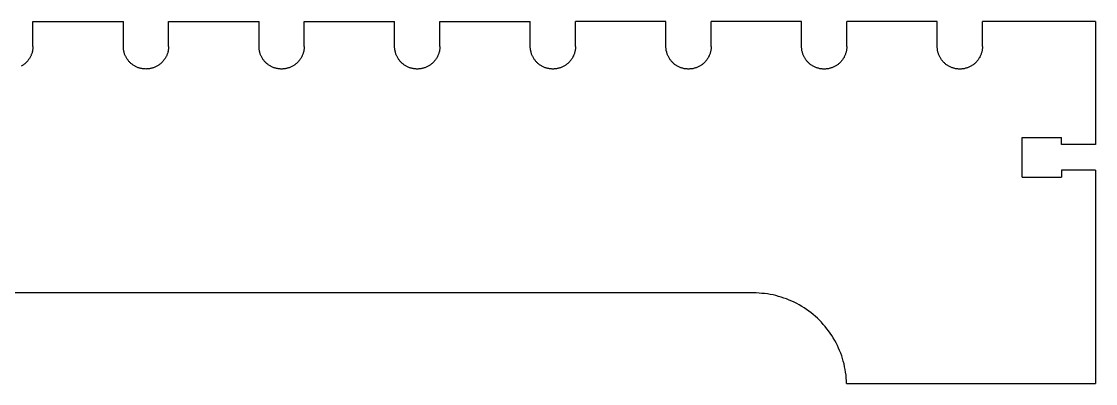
# Model space of a CAD drawing. Extents: x -73 to 73, y -45 to 45.
# Drawn here: x -10.16 to 1.71, y 0.81 to 4.81 of the extents above; entities that cross this region are included whole.
import ezdxf

# ---------------------------------------------------------------- set-up
doc = ezdxf.new("R2010")
doc.units = 0
doc.header["$MEASUREMENT"] = 0
doc.layers.get('0').update_dxf_attribs({"linetype": 'CONTINUOUS'})

msp = doc.modelspace()

# ---------------------------------------------------------------- linework, layer by layer
for p, q in [((-10.035, 4.812), (-9.035, 4.812)), ((-10.035, 4.537), (-10.035, 4.812)), ((-9.035, 4.537), (-9.035, 4.812)), ((-8.535, 4.811), (-7.535, 4.811)), ((-8.535, 4.536), (-8.535, 4.811)), ((-7.535, 4.536), (-7.535, 4.811)), ((-7.035, 4.811), (-6.035, 4.811)), ((-7.035, 4.536), (-7.035, 4.811)), ((-6.035, 4.536), (-6.035, 4.811)), ((-5.535, 4.811), (-4.535, 4.811)), ((-5.535, 4.536), (-5.535, 4.811)), ((-4.535, 4.536), (-4.535, 4.811)), ((-3.035, 4.811), (-4.035, 4.811)), ((-4.035, 4.536), (-4.035, 4.811)), ((-3.035, 4.536), (-3.035, 4.811)), ((-1.535, 4.811), (-2.535, 4.811)), ((-2.535, 4.536), (-2.535, 4.811)), ((-1.535, 4.536), (-1.535, 4.811)), ((-0.035, 4.811), (-1.035, 4.811)), ((-1.035, 4.536), (-1.035, 4.811)), ((-0.035, 4.536), (-0.035, 4.811)), ((0.465, 4.536), (0.465, 4.811)), ((1.715, 4.811), (0.465, 4.811)), ((1.715, 4.811), (1.715, 3.451)), ((-10.036, 4.513), (-10.037, 4.505)), ((-10.035, 4.529), (-10.036, 4.521)), ((-10.036, 4.521), (-10.036, 4.513)), ((-10.035, 4.537), (-10.035, 4.529)), ((-9.035, 4.529), (-9.035, 4.537)), ((-9.035, 4.521), (-9.035, 4.529)), ((-9.034, 4.513), (-9.035, 4.521)), ((-8.535, 4.529), (-8.536, 4.521)), ((-8.536, 4.521), (-8.536, 4.513)), ((-8.535, 4.536), (-8.535, 4.529)), ((-7.535, 4.529), (-7.535, 4.536)), ((-7.535, 4.521), (-7.535, 4.529)), ((-7.534, 4.513), (-7.535, 4.521)), ((-7.035, 4.529), (-7.036, 4.521)), ((-7.036, 4.521), (-7.036, 4.513)), ((-7.035, 4.536), (-7.035, 4.529)), ((-6.035, 4.528), (-6.035, 4.536)), ((-6.035, 4.521), (-6.035, 4.528)), ((-6.034, 4.513), (-6.035, 4.521)), ((-5.535, 4.528), (-5.536, 4.521)), ((-5.536, 4.521), (-5.536, 4.513)), ((-5.535, 4.536), (-5.535, 4.528)), ((-4.535, 4.528), (-4.535, 4.536)), ((-4.535, 4.52), (-4.535, 4.528)), ((-4.534, 4.513), (-4.535, 4.52)), ((-4.035, 4.528), (-4.036, 4.52)), ((-4.036, 4.52), (-4.036, 4.513)), ((-4.035, 4.536), (-4.035, 4.528)), ((-3.035, 4.528), (-3.035, 4.536)), ((-3.035, 4.52), (-3.035, 4.528)), ((-3.034, 4.513), (-3.035, 4.52)), ((-2.535, 4.528), (-2.536, 4.52)), ((-2.536, 4.52), (-2.536, 4.512)), ((-2.535, 4.536), (-2.535, 4.528)), ((-1.535, 4.528), (-1.535, 4.536)), ((-1.535, 4.52), (-1.535, 4.528)), ((-1.534, 4.512), (-1.535, 4.52)), ((-1.035, 4.528), (-1.036, 4.52)), ((-1.036, 4.52), (-1.036, 4.512)), ((-1.035, 4.536), (-1.035, 4.528)), ((-0.035, 4.528), (-0.035, 4.536)), ((-0.035, 4.52), (-0.035, 4.528)), ((-0.034, 4.512), (-0.035, 4.52)), ((0.465, 4.528), (0.464, 4.52)), ((0.464, 4.52), (0.464, 4.512)), ((0.465, 4.536), (0.465, 4.528)), ((-10.079, 4.396), (-10.083, 4.39)), ((-10.074, 4.403), (-10.079, 4.396)), ((-10.07, 4.409), (-10.074, 4.403)), ((-10.066, 4.416), (-10.07, 4.409)), ((-10.063, 4.423), (-10.066, 4.416)), ((-10.059, 4.43), (-10.063, 4.423)), ((-10.056, 4.437), (-10.059, 4.43)), ((-10.053, 4.445), (-10.056, 4.437)), ((-10.05, 4.452), (-10.053, 4.445)), ((-10.048, 4.459), (-10.05, 4.452)), ((-10.045, 4.467), (-10.048, 4.459)), ((-10.043, 4.474), (-10.045, 4.467)), ((-10.041, 4.482), (-10.043, 4.474)), ((-10.04, 4.49), (-10.041, 4.482)), ((-10.038, 4.497), (-10.04, 4.49)), ((-10.037, 4.505), (-10.038, 4.497)), ((-9.033, 4.505), (-9.034, 4.513)), ((-9.032, 4.497), (-9.033, 4.505)), ((-9.031, 4.49), (-9.032, 4.497)), ((-9.029, 4.482), (-9.031, 4.49)), ((-9.027, 4.474), (-9.029, 4.482)), ((-9.025, 4.467), (-9.027, 4.474)), ((-9.023, 4.459), (-9.025, 4.467)), ((-9.021, 4.452), (-9.023, 4.459)), ((-9.018, 4.444), (-9.021, 4.452)), ((-9.015, 4.437), (-9.018, 4.444)), ((-9.012, 4.43), (-9.015, 4.437)), ((-9.008, 4.423), (-9.012, 4.43)), ((-9.004, 4.416), (-9.008, 4.423)), ((-9.001, 4.409), (-9.004, 4.416)), ((-8.996, 4.403), (-9.001, 4.409)), ((-8.992, 4.396), (-8.996, 4.403)), ((-8.988, 4.39), (-8.992, 4.396)), ((-8.579, 4.396), (-8.583, 4.39)), ((-8.574, 4.403), (-8.579, 4.396)), ((-8.57, 4.409), (-8.574, 4.403)), ((-8.566, 4.416), (-8.57, 4.409)), ((-8.563, 4.423), (-8.566, 4.416)), ((-8.559, 4.43), (-8.563, 4.423)), ((-8.556, 4.437), (-8.559, 4.43)), ((-8.553, 4.444), (-8.556, 4.437)), ((-8.55, 4.452), (-8.553, 4.444)), ((-8.548, 4.459), (-8.55, 4.452)), ((-8.545, 4.467), (-8.548, 4.459)), ((-8.543, 4.474), (-8.545, 4.467)), ((-8.541, 4.482), (-8.543, 4.474)), ((-8.54, 4.49), (-8.541, 4.482)), ((-8.538, 4.497), (-8.54, 4.49)), ((-8.537, 4.505), (-8.538, 4.497)), ((-8.536, 4.513), (-8.537, 4.505)), ((-7.533, 4.505), (-7.534, 4.513)), ((-7.532, 4.497), (-7.533, 4.505)), ((-7.531, 4.49), (-7.532, 4.497)), ((-7.529, 4.482), (-7.531, 4.49)), ((-7.527, 4.474), (-7.529, 4.482)), ((-7.525, 4.467), (-7.527, 4.474)), ((-7.523, 4.459), (-7.525, 4.467)), ((-7.521, 4.452), (-7.523, 4.459)), ((-7.518, 4.444), (-7.521, 4.452)), ((-7.515, 4.437), (-7.518, 4.444)), ((-7.512, 4.43), (-7.515, 4.437)), ((-7.508, 4.423), (-7.512, 4.43)), ((-7.504, 4.416), (-7.508, 4.423)), ((-7.501, 4.409), (-7.504, 4.416)), ((-7.496, 4.402), (-7.501, 4.409)), ((-7.492, 4.396), (-7.496, 4.402)), ((-7.488, 4.389), (-7.492, 4.396)), ((-7.079, 4.396), (-7.083, 4.389)), ((-7.074, 4.402), (-7.079, 4.396)), ((-7.07, 4.409), (-7.074, 4.402)), ((-7.066, 4.416), (-7.07, 4.409)), ((-7.063, 4.423), (-7.066, 4.416)), ((-7.059, 4.43), (-7.063, 4.423)), ((-7.056, 4.437), (-7.059, 4.43)), ((-7.053, 4.444), (-7.056, 4.437)), ((-7.05, 4.452), (-7.053, 4.444)), ((-7.048, 4.459), (-7.05, 4.452)), ((-7.045, 4.467), (-7.048, 4.459)), ((-7.043, 4.474), (-7.045, 4.467)), ((-7.041, 4.482), (-7.043, 4.474)), ((-7.04, 4.49), (-7.041, 4.482)), ((-7.038, 4.497), (-7.04, 4.49)), ((-7.037, 4.505), (-7.038, 4.497)), ((-7.036, 4.513), (-7.037, 4.505)), ((-6.033, 4.505), (-6.034, 4.513)), ((-6.032, 4.497), (-6.033, 4.505)), ((-6.031, 4.489), (-6.032, 4.497)), ((-6.029, 4.482), (-6.031, 4.489)), ((-6.027, 4.474), (-6.029, 4.482)), ((-6.025, 4.467), (-6.027, 4.474)), ((-6.023, 4.459), (-6.025, 4.467)), ((-6.021, 4.452), (-6.023, 4.459)), ((-6.018, 4.444), (-6.021, 4.452)), ((-6.015, 4.437), (-6.018, 4.444)), ((-6.012, 4.43), (-6.015, 4.437)), ((-6.008, 4.423), (-6.012, 4.43)), ((-6.004, 4.416), (-6.008, 4.423)), ((-6.001, 4.409), (-6.004, 4.416)), ((-5.996, 4.402), (-6.001, 4.409)), ((-5.992, 4.396), (-5.996, 4.402)), ((-5.988, 4.389), (-5.992, 4.396)), ((-5.579, 4.396), (-5.583, 4.389)), ((-5.574, 4.402), (-5.579, 4.396)), ((-5.57, 4.409), (-5.574, 4.402)), ((-5.566, 4.416), (-5.57, 4.409)), ((-5.563, 4.423), (-5.566, 4.416)), ((-5.559, 4.43), (-5.563, 4.423)), ((-5.556, 4.437), (-5.559, 4.43)), ((-5.553, 4.444), (-5.556, 4.437)), ((-5.55, 4.452), (-5.553, 4.444)), ((-5.548, 4.459), (-5.55, 4.452)), ((-5.545, 4.466), (-5.548, 4.459)), ((-5.543, 4.474), (-5.545, 4.466)), ((-5.541, 4.482), (-5.543, 4.474)), ((-5.54, 4.489), (-5.541, 4.482)), ((-5.538, 4.497), (-5.54, 4.489)), ((-5.537, 4.505), (-5.538, 4.497)), ((-5.536, 4.513), (-5.537, 4.505)), ((-4.533, 4.505), (-4.534, 4.513)), ((-4.532, 4.497), (-4.533, 4.505)), ((-4.531, 4.489), (-4.532, 4.497)), ((-4.529, 4.482), (-4.531, 4.489)), ((-4.527, 4.474), (-4.529, 4.482)), ((-4.525, 4.466), (-4.527, 4.474)), ((-4.523, 4.459), (-4.525, 4.466)), ((-4.521, 4.451), (-4.523, 4.459)), ((-4.518, 4.444), (-4.521, 4.451)), ((-4.515, 4.437), (-4.518, 4.444)), ((-4.512, 4.43), (-4.515, 4.437)), ((-4.508, 4.423), (-4.512, 4.43)), ((-4.504, 4.416), (-4.508, 4.423)), ((-4.501, 4.409), (-4.504, 4.416)), ((-4.496, 4.402), (-4.501, 4.409)), ((-4.492, 4.396), (-4.496, 4.402)), ((-4.488, 4.389), (-4.492, 4.396)), ((-4.079, 4.396), (-4.083, 4.389)), ((-4.074, 4.402), (-4.079, 4.396)), ((-4.07, 4.409), (-4.074, 4.402)), ((-4.066, 4.416), (-4.07, 4.409)), ((-4.063, 4.423), (-4.066, 4.416)), ((-4.059, 4.43), (-4.063, 4.423)), ((-4.056, 4.437), (-4.059, 4.43)), ((-4.053, 4.444), (-4.056, 4.437)), ((-4.05, 4.451), (-4.053, 4.444)), ((-4.048, 4.459), (-4.05, 4.451)), ((-4.045, 4.466), (-4.048, 4.459)), ((-4.043, 4.474), (-4.045, 4.466)), ((-4.041, 4.482), (-4.043, 4.474)), ((-4.04, 4.489), (-4.041, 4.482)), ((-4.038, 4.497), (-4.04, 4.489)), ((-4.037, 4.505), (-4.038, 4.497)), ((-4.036, 4.513), (-4.037, 4.505)), ((-3.033, 4.505), (-3.034, 4.513)), ((-3.032, 4.497), (-3.033, 4.505)), ((-3.031, 4.489), (-3.032, 4.497)), ((-3.029, 4.482), (-3.031, 4.489)), ((-3.027, 4.474), (-3.029, 4.482)), ((-3.025, 4.466), (-3.027, 4.474)), ((-3.023, 4.459), (-3.025, 4.466)), ((-3.021, 4.451), (-3.023, 4.459)), ((-3.018, 4.444), (-3.021, 4.451)), ((-3.015, 4.437), (-3.018, 4.444)), ((-3.012, 4.43), (-3.015, 4.437)), ((-3.008, 4.423), (-3.012, 4.43)), ((-3.004, 4.416), (-3.008, 4.423)), ((-3.001, 4.409), (-3.004, 4.416)), ((-2.996, 4.402), (-3.001, 4.409)), ((-2.992, 4.396), (-2.996, 4.402)), ((-2.988, 4.389), (-2.992, 4.396)), ((-2.579, 4.395), (-2.583, 4.389)), ((-2.574, 4.402), (-2.579, 4.395)), ((-2.57, 4.409), (-2.574, 4.402)), ((-2.566, 4.416), (-2.57, 4.409)), ((-2.563, 4.423), (-2.566, 4.416)), ((-2.559, 4.43), (-2.563, 4.423)), ((-2.556, 4.437), (-2.559, 4.43)), ((-2.553, 4.444), (-2.556, 4.437)), ((-2.55, 4.451), (-2.553, 4.444)), ((-2.548, 4.459), (-2.55, 4.451)), ((-2.545, 4.466), (-2.548, 4.459)), ((-2.543, 4.474), (-2.545, 4.466)), ((-2.541, 4.481), (-2.543, 4.474)), ((-2.54, 4.489), (-2.541, 4.481)), ((-2.538, 4.497), (-2.54, 4.489)), ((-2.537, 4.505), (-2.538, 4.497)), ((-2.536, 4.512), (-2.537, 4.505)), ((-1.533, 4.505), (-1.534, 4.512)), ((-1.532, 4.497), (-1.533, 4.505)), ((-1.531, 4.489), (-1.532, 4.497)), ((-1.529, 4.481), (-1.531, 4.489)), ((-1.527, 4.474), (-1.529, 4.481)), ((-1.525, 4.466), (-1.527, 4.474)), ((-1.523, 4.459), (-1.525, 4.466)), ((-1.521, 4.451), (-1.523, 4.459)), ((-1.518, 4.444), (-1.521, 4.451)), ((-1.515, 4.437), (-1.518, 4.444)), ((-1.512, 4.429), (-1.515, 4.437)), ((-1.508, 4.422), (-1.512, 4.429)), ((-1.504, 4.415), (-1.508, 4.422)), ((-1.501, 4.409), (-1.504, 4.415)), ((-1.496, 4.402), (-1.501, 4.409)), ((-1.492, 4.395), (-1.496, 4.402)), ((-1.488, 4.389), (-1.492, 4.395)), ((-1.079, 4.395), (-1.083, 4.389)), ((-1.074, 4.402), (-1.079, 4.395)), ((-1.07, 4.409), (-1.074, 4.402)), ((-1.066, 4.415), (-1.07, 4.409)), ((-1.063, 4.422), (-1.066, 4.415)), ((-1.059, 4.429), (-1.063, 4.422)), ((-1.056, 4.437), (-1.059, 4.429)), ((-1.053, 4.444), (-1.056, 4.437)), ((-1.05, 4.451), (-1.053, 4.444)), ((-1.048, 4.459), (-1.05, 4.451)), ((-1.045, 4.466), (-1.048, 4.459)), ((-1.043, 4.474), (-1.045, 4.466)), ((-1.041, 4.481), (-1.043, 4.474)), ((-1.04, 4.489), (-1.041, 4.481)), ((-1.038, 4.497), (-1.04, 4.489)), ((-1.037, 4.505), (-1.038, 4.497)), ((-1.036, 4.512), (-1.037, 4.505)), ((-0.033, 4.504), (-0.034, 4.512)), ((-0.032, 4.497), (-0.033, 4.504)), ((-0.031, 4.489), (-0.032, 4.497)), ((-0.029, 4.481), (-0.031, 4.489)), ((-0.027, 4.474), (-0.029, 4.481)), ((-0.025, 4.466), (-0.027, 4.474)), ((-0.023, 4.459), (-0.025, 4.466)), ((-0.021, 4.451), (-0.023, 4.459)), ((-0.018, 4.444), (-0.021, 4.451)), ((-0.015, 4.437), (-0.018, 4.444)), ((-0.012, 4.429), (-0.015, 4.437)), ((-0.008, 4.422), (-0.012, 4.429)), ((-0.004, 4.415), (-0.008, 4.422)), ((-0.001, 4.409), (-0.004, 4.415)), ((0.004, 4.402), (-0.001, 4.409)), ((0.008, 4.395), (0.004, 4.402)), ((0.012, 4.389), (0.008, 4.395)), ((0.421, 4.395), (0.417, 4.389)), ((0.426, 4.402), (0.421, 4.395)), ((0.43, 4.409), (0.426, 4.402)), ((0.434, 4.415), (0.43, 4.409)), ((0.437, 4.422), (0.434, 4.415)), ((0.441, 4.429), (0.437, 4.422)), ((0.444, 4.436), (0.441, 4.429)), ((0.447, 4.444), (0.444, 4.436)), ((0.45, 4.451), (0.447, 4.444)), ((0.452, 4.459), (0.45, 4.451)), ((0.455, 4.466), (0.452, 4.459)), ((0.457, 4.474), (0.455, 4.466)), ((0.459, 4.481), (0.457, 4.474)), ((0.46, 4.489), (0.459, 4.481)), ((0.462, 4.497), (0.46, 4.489)), ((0.463, 4.504), (0.462, 4.497)), ((0.464, 4.512), (0.463, 4.504)), ((-10.158, 4.321), (-10.165, 4.318)), ((-10.151, 4.326), (-10.158, 4.321)), ((-10.145, 4.33), (-10.151, 4.326)), ((-10.138, 4.334), (-10.145, 4.33)), ((-10.132, 4.339), (-10.138, 4.334)), ((-10.126, 4.344), (-10.132, 4.339)), ((-10.12, 4.349), (-10.126, 4.344)), ((-10.114, 4.354), (-10.12, 4.349)), ((-10.109, 4.36), (-10.114, 4.354)), ((-10.103, 4.365), (-10.109, 4.36)), ((-10.098, 4.371), (-10.103, 4.365)), ((-10.093, 4.377), (-10.098, 4.371)), ((-10.088, 4.383), (-10.093, 4.377)), ((-10.083, 4.39), (-10.088, 4.383)), ((-8.983, 4.383), (-8.988, 4.39)), ((-8.978, 4.377), (-8.983, 4.383)), ((-8.973, 4.371), (-8.978, 4.377)), ((-8.968, 4.365), (-8.973, 4.371)), ((-8.962, 4.36), (-8.968, 4.365)), ((-8.956, 4.354), (-8.962, 4.36)), ((-8.951, 4.349), (-8.956, 4.354)), ((-8.945, 4.344), (-8.951, 4.349)), ((-8.939, 4.339), (-8.945, 4.344)), ((-8.932, 4.334), (-8.939, 4.339)), ((-8.926, 4.33), (-8.932, 4.334)), ((-8.919, 4.325), (-8.926, 4.33)), ((-8.913, 4.321), (-8.919, 4.325)), ((-8.906, 4.317), (-8.913, 4.321)), ((-8.899, 4.314), (-8.906, 4.317)), ((-8.892, 4.31), (-8.899, 4.314)), ((-8.885, 4.307), (-8.892, 4.31)), ((-8.877, 4.304), (-8.885, 4.307)), ((-8.87, 4.301), (-8.877, 4.304)), ((-8.863, 4.299), (-8.87, 4.301)), ((-8.855, 4.296), (-8.863, 4.299)), ((-8.848, 4.294), (-8.855, 4.296)), ((-8.84, 4.293), (-8.848, 4.294)), ((-8.832, 4.291), (-8.84, 4.293)), ((-8.824, 4.29), (-8.832, 4.291)), ((-8.817, 4.288), (-8.824, 4.29)), ((-8.809, 4.288), (-8.817, 4.288)), ((-8.801, 4.287), (-8.809, 4.288)), ((-8.793, 4.287), (-8.801, 4.287)), ((-8.785, 4.286), (-8.793, 4.287)), ((-8.778, 4.287), (-8.785, 4.286)), ((-8.77, 4.287), (-8.778, 4.287)), ((-8.762, 4.288), (-8.77, 4.287)), ((-8.754, 4.288), (-8.762, 4.288)), ((-8.746, 4.29), (-8.754, 4.288)), ((-8.739, 4.291), (-8.746, 4.29)), ((-8.731, 4.293), (-8.739, 4.291)), ((-8.723, 4.294), (-8.731, 4.293)), ((-8.716, 4.296), (-8.723, 4.294)), ((-8.708, 4.299), (-8.716, 4.296)), ((-8.701, 4.301), (-8.708, 4.299)), ((-8.693, 4.304), (-8.701, 4.301)), ((-8.686, 4.307), (-8.693, 4.304)), ((-8.679, 4.31), (-8.686, 4.307)), ((-8.672, 4.314), (-8.679, 4.31)), ((-8.665, 4.317), (-8.672, 4.314)), ((-8.658, 4.321), (-8.665, 4.317)), ((-8.651, 4.325), (-8.658, 4.321)), ((-8.645, 4.33), (-8.651, 4.325)), ((-8.638, 4.334), (-8.645, 4.33)), ((-8.632, 4.339), (-8.638, 4.334)), ((-8.626, 4.344), (-8.632, 4.339)), ((-8.62, 4.349), (-8.626, 4.344)), ((-8.614, 4.354), (-8.62, 4.349)), ((-8.609, 4.36), (-8.614, 4.354)), ((-8.603, 4.365), (-8.609, 4.36)), ((-8.598, 4.371), (-8.603, 4.365)), ((-8.593, 4.377), (-8.598, 4.371)), ((-8.588, 4.383), (-8.593, 4.377)), ((-8.583, 4.39), (-8.588, 4.383)), ((-7.483, 4.383), (-7.488, 4.389)), ((-7.478, 4.377), (-7.483, 4.383)), ((-7.473, 4.371), (-7.478, 4.377)), ((-7.468, 4.365), (-7.473, 4.371)), ((-7.462, 4.36), (-7.468, 4.365)), ((-7.456, 4.354), (-7.462, 4.36)), ((-7.451, 4.349), (-7.456, 4.354)), ((-7.445, 4.344), (-7.451, 4.349)), ((-7.439, 4.339), (-7.445, 4.344)), ((-7.432, 4.334), (-7.439, 4.339)), ((-7.426, 4.33), (-7.432, 4.334)), ((-7.419, 4.325), (-7.426, 4.33)), ((-7.413, 4.321), (-7.419, 4.325)), ((-7.406, 4.317), (-7.413, 4.321)), ((-7.399, 4.314), (-7.406, 4.317)), ((-7.392, 4.31), (-7.399, 4.314)), ((-7.385, 4.307), (-7.392, 4.31)), ((-7.377, 4.304), (-7.385, 4.307)), ((-7.37, 4.301), (-7.377, 4.304)), ((-7.363, 4.299), (-7.37, 4.301)), ((-7.355, 4.296), (-7.363, 4.299)), ((-7.348, 4.294), (-7.355, 4.296)), ((-7.34, 4.292), (-7.348, 4.294)), ((-7.332, 4.291), (-7.34, 4.292)), ((-7.324, 4.289), (-7.332, 4.291)), ((-7.317, 4.288), (-7.324, 4.289)), ((-7.309, 4.287), (-7.317, 4.288)), ((-7.301, 4.287), (-7.309, 4.287)), ((-7.293, 4.286), (-7.301, 4.287)), ((-7.285, 4.286), (-7.293, 4.286)), ((-7.278, 4.286), (-7.285, 4.286)), ((-7.27, 4.287), (-7.278, 4.286)), ((-7.262, 4.287), (-7.27, 4.287)), ((-7.254, 4.288), (-7.262, 4.287)), ((-7.246, 4.289), (-7.254, 4.288)), ((-7.239, 4.291), (-7.246, 4.289)), ((-7.231, 4.292), (-7.239, 4.291)), ((-7.223, 4.294), (-7.231, 4.292)), ((-7.216, 4.296), (-7.223, 4.294)), ((-7.208, 4.299), (-7.216, 4.296)), ((-7.201, 4.301), (-7.208, 4.299)), ((-7.193, 4.304), (-7.201, 4.301)), ((-7.186, 4.307), (-7.193, 4.304)), ((-7.179, 4.31), (-7.186, 4.307)), ((-7.172, 4.314), (-7.179, 4.31)), ((-7.165, 4.317), (-7.172, 4.314)), ((-7.158, 4.321), (-7.165, 4.317)), ((-7.151, 4.325), (-7.158, 4.321)), ((-7.145, 4.33), (-7.151, 4.325)), ((-7.138, 4.334), (-7.145, 4.33)), ((-7.132, 4.339), (-7.138, 4.334)), ((-7.126, 4.344), (-7.132, 4.339)), ((-7.12, 4.349), (-7.126, 4.344)), ((-7.114, 4.354), (-7.12, 4.349)), ((-7.109, 4.36), (-7.114, 4.354)), ((-7.103, 4.365), (-7.109, 4.36)), ((-7.098, 4.371), (-7.103, 4.365)), ((-7.093, 4.377), (-7.098, 4.371)), ((-7.088, 4.383), (-7.093, 4.377)), ((-7.083, 4.389), (-7.088, 4.383)), ((-5.983, 4.383), (-5.988, 4.389)), ((-5.978, 4.377), (-5.983, 4.383)), ((-5.973, 4.371), (-5.978, 4.377)), ((-5.968, 4.365), (-5.973, 4.371)), ((-5.962, 4.359), (-5.968, 4.365)), ((-5.956, 4.354), (-5.962, 4.359)), ((-5.951, 4.349), (-5.956, 4.354)), ((-5.945, 4.344), (-5.951, 4.349)), ((-5.939, 4.339), (-5.945, 4.344)), ((-5.932, 4.334), (-5.939, 4.339)), ((-5.926, 4.329), (-5.932, 4.334)), ((-5.919, 4.325), (-5.926, 4.329)), ((-5.913, 4.321), (-5.919, 4.325)), ((-5.906, 4.317), (-5.913, 4.321)), ((-5.899, 4.314), (-5.906, 4.317)), ((-5.892, 4.31), (-5.899, 4.314)), ((-5.885, 4.307), (-5.892, 4.31)), ((-5.877, 4.304), (-5.885, 4.307)), ((-5.87, 4.301), (-5.877, 4.304)), ((-5.863, 4.299), (-5.87, 4.301)), ((-5.855, 4.296), (-5.863, 4.299)), ((-5.848, 4.294), (-5.855, 4.296)), ((-5.84, 4.292), (-5.848, 4.294)), ((-5.832, 4.291), (-5.84, 4.292)), ((-5.824, 4.289), (-5.832, 4.291)), ((-5.817, 4.288), (-5.824, 4.289)), ((-5.809, 4.287), (-5.817, 4.288)), ((-5.801, 4.287), (-5.809, 4.287)), ((-5.793, 4.286), (-5.801, 4.287)), ((-5.785, 4.286), (-5.793, 4.286)), ((-5.778, 4.286), (-5.785, 4.286)), ((-5.77, 4.287), (-5.778, 4.286)), ((-5.762, 4.287), (-5.77, 4.287)), ((-5.754, 4.288), (-5.762, 4.287)), ((-5.746, 4.289), (-5.754, 4.288)), ((-5.739, 4.291), (-5.746, 4.289)), ((-5.731, 4.292), (-5.739, 4.291)), ((-5.723, 4.294), (-5.731, 4.292)), ((-5.716, 4.296), (-5.723, 4.294)), ((-5.708, 4.298), (-5.716, 4.296)), ((-5.701, 4.301), (-5.708, 4.298)), ((-5.693, 4.304), (-5.701, 4.301)), ((-5.686, 4.307), (-5.693, 4.304)), ((-5.679, 4.31), (-5.686, 4.307)), ((-5.672, 4.313), (-5.679, 4.31)), ((-5.665, 4.317), (-5.672, 4.313)), ((-5.658, 4.321), (-5.665, 4.317)), ((-5.651, 4.325), (-5.658, 4.321)), ((-5.645, 4.329), (-5.651, 4.325)), ((-5.638, 4.334), (-5.645, 4.329)), ((-5.632, 4.339), (-5.638, 4.334)), ((-5.626, 4.344), (-5.632, 4.339)), ((-5.62, 4.349), (-5.626, 4.344)), ((-5.614, 4.354), (-5.62, 4.349)), ((-5.609, 4.359), (-5.614, 4.354)), ((-5.603, 4.365), (-5.609, 4.359)), ((-5.598, 4.371), (-5.603, 4.365)), ((-5.593, 4.377), (-5.598, 4.371)), ((-5.588, 4.383), (-5.593, 4.377)), ((-5.583, 4.389), (-5.588, 4.383)), ((-4.483, 4.383), (-4.488, 4.389)), ((-4.478, 4.377), (-4.483, 4.383)), ((-4.473, 4.371), (-4.478, 4.377)), ((-4.468, 4.365), (-4.473, 4.371)), ((-4.462, 4.359), (-4.468, 4.365)), ((-4.456, 4.354), (-4.462, 4.359)), ((-4.451, 4.349), (-4.456, 4.354)), ((-4.445, 4.344), (-4.451, 4.349)), ((-4.439, 4.339), (-4.445, 4.344)), ((-4.432, 4.334), (-4.439, 4.339)), ((-4.426, 4.329), (-4.432, 4.334)), ((-4.419, 4.325), (-4.426, 4.329)), ((-4.413, 4.321), (-4.419, 4.325)), ((-4.406, 4.317), (-4.413, 4.321)), ((-4.399, 4.313), (-4.406, 4.317)), ((-4.392, 4.31), (-4.399, 4.313)), ((-4.385, 4.307), (-4.392, 4.31)), ((-4.377, 4.304), (-4.385, 4.307)), ((-4.37, 4.301), (-4.377, 4.304)), ((-4.363, 4.298), (-4.37, 4.301)), ((-4.355, 4.296), (-4.363, 4.298)), ((-4.348, 4.294), (-4.355, 4.296)), ((-4.34, 4.292), (-4.348, 4.294)), ((-4.332, 4.291), (-4.34, 4.292)), ((-4.324, 4.289), (-4.332, 4.291)), ((-4.317, 4.288), (-4.324, 4.289)), ((-4.309, 4.287), (-4.317, 4.288)), ((-4.301, 4.287), (-4.309, 4.287)), ((-4.293, 4.286), (-4.301, 4.287)), ((-4.285, 4.286), (-4.293, 4.286)), ((-4.278, 4.286), (-4.285, 4.286)), ((-4.27, 4.287), (-4.278, 4.286)), ((-4.262, 4.287), (-4.27, 4.287)), ((-4.254, 4.288), (-4.262, 4.287)), ((-4.246, 4.289), (-4.254, 4.288)), ((-4.239, 4.291), (-4.246, 4.289)), ((-4.231, 4.292), (-4.239, 4.291)), ((-4.223, 4.294), (-4.231, 4.292)), ((-4.216, 4.296), (-4.223, 4.294)), ((-4.208, 4.298), (-4.216, 4.296)), ((-4.201, 4.301), (-4.208, 4.298)), ((-4.193, 4.304), (-4.201, 4.301)), ((-4.186, 4.307), (-4.193, 4.304)), ((-4.179, 4.31), (-4.186, 4.307)), ((-4.172, 4.313), (-4.179, 4.31)), ((-4.165, 4.317), (-4.172, 4.313)), ((-4.158, 4.321), (-4.165, 4.317)), ((-4.151, 4.325), (-4.158, 4.321)), ((-4.145, 4.329), (-4.151, 4.325)), ((-4.138, 4.334), (-4.145, 4.329)), ((-4.132, 4.339), (-4.138, 4.334)), ((-4.126, 4.343), (-4.132, 4.339)), ((-4.12, 4.349), (-4.126, 4.343)), ((-4.114, 4.354), (-4.12, 4.349)), ((-4.109, 4.359), (-4.114, 4.354)), ((-4.103, 4.365), (-4.109, 4.359)), ((-4.098, 4.371), (-4.103, 4.365)), ((-4.093, 4.377), (-4.098, 4.371)), ((-4.088, 4.383), (-4.093, 4.377)), ((-4.083, 4.389), (-4.088, 4.383)), ((-2.983, 4.383), (-2.988, 4.389)), ((-2.978, 4.377), (-2.983, 4.383)), ((-2.973, 4.371), (-2.978, 4.377)), ((-2.968, 4.365), (-2.973, 4.371)), ((-2.962, 4.359), (-2.968, 4.365)), ((-2.956, 4.354), (-2.962, 4.359)), ((-2.951, 4.349), (-2.956, 4.354)), ((-2.945, 4.343), (-2.951, 4.349)), ((-2.939, 4.338), (-2.945, 4.343)), ((-2.932, 4.334), (-2.939, 4.338)), ((-2.926, 4.329), (-2.932, 4.334)), ((-2.919, 4.325), (-2.926, 4.329)), ((-2.913, 4.321), (-2.919, 4.325)), ((-2.906, 4.317), (-2.913, 4.321)), ((-2.899, 4.313), (-2.906, 4.317)), ((-2.892, 4.31), (-2.899, 4.313)), ((-2.885, 4.307), (-2.892, 4.31)), ((-2.877, 4.304), (-2.885, 4.307)), ((-2.87, 4.301), (-2.877, 4.304)), ((-2.863, 4.298), (-2.87, 4.301)), ((-2.855, 4.296), (-2.863, 4.298)), ((-2.848, 4.294), (-2.855, 4.296)), ((-2.84, 4.292), (-2.848, 4.294)), ((-2.832, 4.29), (-2.84, 4.292)), ((-2.824, 4.289), (-2.832, 4.29)), ((-2.817, 4.288), (-2.824, 4.289)), ((-2.809, 4.287), (-2.817, 4.288)), ((-2.801, 4.287), (-2.809, 4.287)), ((-2.793, 4.286), (-2.801, 4.287)), ((-2.785, 4.286), (-2.793, 4.286)), ((-2.778, 4.286), (-2.785, 4.286)), ((-2.77, 4.287), (-2.778, 4.286)), ((-2.762, 4.287), (-2.77, 4.287)), ((-2.754, 4.288), (-2.762, 4.287)), ((-2.746, 4.289), (-2.754, 4.288)), ((-2.739, 4.29), (-2.746, 4.289)), ((-2.731, 4.292), (-2.739, 4.29)), ((-2.723, 4.294), (-2.731, 4.292)), ((-2.716, 4.296), (-2.723, 4.294)), ((-2.708, 4.298), (-2.716, 4.296)), ((-2.701, 4.301), (-2.708, 4.298)), ((-2.693, 4.304), (-2.701, 4.301)), ((-2.686, 4.307), (-2.693, 4.304)), ((-2.679, 4.31), (-2.686, 4.307)), ((-2.672, 4.313), (-2.679, 4.31)), ((-2.665, 4.317), (-2.672, 4.313)), ((-2.658, 4.321), (-2.665, 4.317)), ((-2.651, 4.325), (-2.658, 4.321)), ((-2.645, 4.329), (-2.651, 4.325)), ((-2.638, 4.334), (-2.645, 4.329)), ((-2.632, 4.338), (-2.638, 4.334)), ((-2.626, 4.343), (-2.632, 4.338)), ((-2.62, 4.348), (-2.626, 4.343)), ((-2.614, 4.354), (-2.62, 4.348)), ((-2.609, 4.359), (-2.614, 4.354)), ((-2.603, 4.365), (-2.609, 4.359)), ((-2.598, 4.371), (-2.603, 4.365)), ((-2.593, 4.377), (-2.598, 4.371)), ((-2.588, 4.383), (-2.593, 4.377)), ((-2.583, 4.389), (-2.588, 4.383)), ((-1.483, 4.383), (-1.488, 4.389)), ((-1.478, 4.377), (-1.483, 4.383)), ((-1.473, 4.371), (-1.478, 4.377)), ((-1.468, 4.365), (-1.473, 4.371)), ((-1.462, 4.359), (-1.468, 4.365)), ((-1.456, 4.354), (-1.462, 4.359)), ((-1.451, 4.348), (-1.456, 4.354)), ((-1.445, 4.343), (-1.451, 4.348)), ((-1.439, 4.338), (-1.445, 4.343)), ((-1.432, 4.334), (-1.439, 4.338)), ((-1.426, 4.329), (-1.432, 4.334)), ((-1.419, 4.325), (-1.426, 4.329)), ((-1.413, 4.321), (-1.419, 4.325)), ((-1.406, 4.317), (-1.413, 4.321)), ((-1.399, 4.313), (-1.406, 4.317)), ((-1.392, 4.31), (-1.399, 4.313)), ((-1.385, 4.306), (-1.392, 4.31)), ((-1.377, 4.303), (-1.385, 4.306)), ((-1.37, 4.301), (-1.377, 4.303)), ((-1.363, 4.298), (-1.37, 4.301)), ((-1.355, 4.296), (-1.363, 4.298)), ((-1.348, 4.294), (-1.355, 4.296)), ((-1.34, 4.292), (-1.348, 4.294)), ((-1.332, 4.29), (-1.34, 4.292)), ((-1.324, 4.289), (-1.332, 4.29)), ((-1.317, 4.288), (-1.324, 4.289)), ((-1.309, 4.287), (-1.317, 4.288)), ((-1.301, 4.286), (-1.309, 4.287)), ((-1.293, 4.286), (-1.301, 4.286)), ((-1.285, 4.286), (-1.293, 4.286)), ((-1.278, 4.286), (-1.285, 4.286)), ((-1.27, 4.286), (-1.278, 4.286)), ((-1.262, 4.287), (-1.27, 4.286)), ((-1.254, 4.288), (-1.262, 4.287)), ((-1.246, 4.289), (-1.254, 4.288)), ((-1.239, 4.29), (-1.246, 4.289)), ((-1.231, 4.292), (-1.239, 4.29)), ((-1.223, 4.294), (-1.231, 4.292)), ((-1.216, 4.296), (-1.223, 4.294)), ((-1.208, 4.298), (-1.216, 4.296)), ((-1.201, 4.301), (-1.208, 4.298)), ((-1.193, 4.303), (-1.201, 4.301)), ((-1.186, 4.306), (-1.193, 4.303)), ((-1.179, 4.31), (-1.186, 4.306)), ((-1.172, 4.313), (-1.179, 4.31)), ((-1.165, 4.317), (-1.172, 4.313)), ((-1.158, 4.321), (-1.165, 4.317)), ((-1.151, 4.325), (-1.158, 4.321)), ((-1.145, 4.329), (-1.151, 4.325)), ((-1.138, 4.334), (-1.145, 4.329)), ((-1.132, 4.338), (-1.138, 4.334)), ((-1.126, 4.343), (-1.132, 4.338)), ((-1.12, 4.348), (-1.126, 4.343)), ((-1.114, 4.354), (-1.12, 4.348)), ((-1.109, 4.359), (-1.114, 4.354)), ((-1.103, 4.365), (-1.109, 4.359)), ((-1.098, 4.371), (-1.103, 4.365)), ((-1.093, 4.377), (-1.098, 4.371)), ((-1.088, 4.383), (-1.093, 4.377)), ((-1.083, 4.389), (-1.088, 4.383)), ((0.017, 4.383), (0.012, 4.389)), ((0.022, 4.376), (0.017, 4.383)), ((0.027, 4.37), (0.022, 4.376)), ((0.032, 4.365), (0.027, 4.37)), ((0.038, 4.359), (0.032, 4.365)), ((0.044, 4.354), (0.038, 4.359)), ((0.049, 4.348), (0.044, 4.354)), ((0.055, 4.343), (0.049, 4.348)), ((0.061, 4.338), (0.055, 4.343)), ((0.068, 4.334), (0.061, 4.338)), ((0.074, 4.329), (0.068, 4.334)), ((0.081, 4.325), (0.074, 4.329)), ((0.087, 4.321), (0.081, 4.325)), ((0.094, 4.317), (0.087, 4.321)), ((0.101, 4.313), (0.094, 4.317)), ((0.108, 4.31), (0.101, 4.313)), ((0.115, 4.306), (0.108, 4.31)), ((0.123, 4.303), (0.115, 4.306)), ((0.13, 4.301), (0.123, 4.303)), ((0.137, 4.298), (0.13, 4.301)), ((0.145, 4.296), (0.137, 4.298)), ((0.152, 4.294), (0.145, 4.296)), ((0.16, 4.292), (0.152, 4.294)), ((0.168, 4.29), (0.16, 4.292)), ((0.176, 4.289), (0.168, 4.29)), ((0.183, 4.288), (0.176, 4.289)), ((0.191, 4.287), (0.183, 4.288)), ((0.199, 4.286), (0.191, 4.287)), ((0.207, 4.286), (0.199, 4.286)), ((0.215, 4.286), (0.207, 4.286)), ((0.222, 4.286), (0.215, 4.286)), ((0.23, 4.286), (0.222, 4.286)), ((0.238, 4.287), (0.23, 4.286)), ((0.246, 4.288), (0.238, 4.287)), ((0.254, 4.289), (0.246, 4.288)), ((0.261, 4.29), (0.254, 4.289)), ((0.269, 4.292), (0.261, 4.29)), ((0.277, 4.294), (0.269, 4.292)), ((0.284, 4.296), (0.277, 4.294)), ((0.292, 4.298), (0.284, 4.296)), ((0.299, 4.301), (0.292, 4.298)), ((0.307, 4.303), (0.299, 4.301)), ((0.314, 4.306), (0.307, 4.303)), ((0.321, 4.31), (0.314, 4.306)), ((0.328, 4.313), (0.321, 4.31)), ((0.335, 4.317), (0.328, 4.313)), ((0.342, 4.321), (0.335, 4.317)), ((0.349, 4.325), (0.342, 4.321)), ((0.355, 4.329), (0.349, 4.325)), ((0.362, 4.334), (0.355, 4.329)), ((0.368, 4.338), (0.362, 4.334)), ((0.374, 4.343), (0.368, 4.338)), ((0.38, 4.348), (0.374, 4.343)), ((0.386, 4.354), (0.38, 4.348)), ((0.391, 4.359), (0.386, 4.354)), ((0.397, 4.365), (0.391, 4.359)), ((0.402, 4.37), (0.397, 4.365)), ((0.407, 4.376), (0.402, 4.37)), ((0.412, 4.383), (0.407, 4.376)), ((0.417, 4.389), (0.412, 4.383)), ((0.902, 3.092), (0.902, 3.529)), ((0.902, 3.529), (1.34, 3.529)), ((1.34, 3.451), (1.34, 3.529)), ((1.715, 3.451), (1.34, 3.451)), ((0.902, 3.092), (1.34, 3.092)), ((1.715, 3.17), (1.34, 3.17)), ((1.34, 3.17), (1.34, 3.092)), ((1.715, 3.17), (1.714, 0.811)), ((-2.037, 1.811), (-17.035, 1.812)), ((-2.006, 1.81), (-2.037, 1.811)), ((-1.975, 1.807), (-2.006, 1.81)), ((-1.944, 1.804), (-1.975, 1.807)), ((-1.913, 1.8), (-1.944, 1.804)), ((-1.882, 1.795), (-1.913, 1.8)), ((-1.851, 1.789), (-1.882, 1.795)), ((-1.821, 1.782), (-1.851, 1.789)), ((-1.791, 1.774), (-1.821, 1.782)), ((-1.761, 1.765), (-1.791, 1.774)), ((-1.731, 1.755), (-1.761, 1.765)), ((-1.702, 1.745), (-1.731, 1.755)), ((-1.673, 1.733), (-1.702, 1.745)), ((-1.644, 1.721), (-1.673, 1.733)), ((-1.616, 1.708), (-1.644, 1.721)), ((-1.588, 1.694), (-1.616, 1.708)), ((-1.561, 1.679), (-1.588, 1.694)), ((-1.534, 1.663), (-1.561, 1.679)), ((-1.508, 1.647), (-1.534, 1.663)), ((-1.482, 1.629), (-1.508, 1.647)), ((-1.456, 1.611), (-1.482, 1.629)), ((-1.431, 1.592), (-1.456, 1.611)), ((-1.407, 1.573), (-1.431, 1.592)), ((-1.383, 1.553), (-1.407, 1.573)), ((-1.36, 1.531), (-1.383, 1.553)), ((-1.338, 1.51), (-1.36, 1.531)), ((-1.316, 1.487), (-1.338, 1.51)), ((-1.295, 1.464), (-1.316, 1.487)), ((-1.275, 1.441), (-1.295, 1.464)), ((-1.255, 1.416), (-1.275, 1.441)), ((-1.237, 1.392), (-1.255, 1.416)), ((-1.218, 1.366), (-1.237, 1.392)), ((-1.201, 1.34), (-1.218, 1.366)), ((-1.185, 1.314), (-1.201, 1.34)), ((-1.169, 1.287), (-1.185, 1.314)), ((-1.154, 1.26), (-1.169, 1.287)), ((-1.14, 1.232), (-1.154, 1.26)), ((-1.127, 1.203), (-1.14, 1.232)), ((-1.115, 1.175), (-1.127, 1.203)), ((-1.103, 1.146), (-1.115, 1.175)), ((-1.092, 1.116), (-1.103, 1.146)), ((-1.083, 1.087), (-1.092, 1.116)), ((-1.074, 1.057), (-1.083, 1.087)), ((-1.066, 1.027), (-1.074, 1.057)), ((-1.059, 0.996), (-1.066, 1.027)), ((-1.053, 0.966), (-1.059, 0.996)), ((-1.048, 0.935), (-1.053, 0.966)), ((-1.044, 0.904), (-1.048, 0.935)), ((-1.041, 0.873), (-1.044, 0.904)), ((-1.038, 0.842), (-1.041, 0.873)), ((-1.037, 0.812), (-1.038, 0.842)), ((-1.037, 0.811), (-1.037, 0.812)), ((-1.037, 0.811), (1.714, 0.811))]:
    msp.add_line(p, q)

doc.saveas('drawing.dxf')
